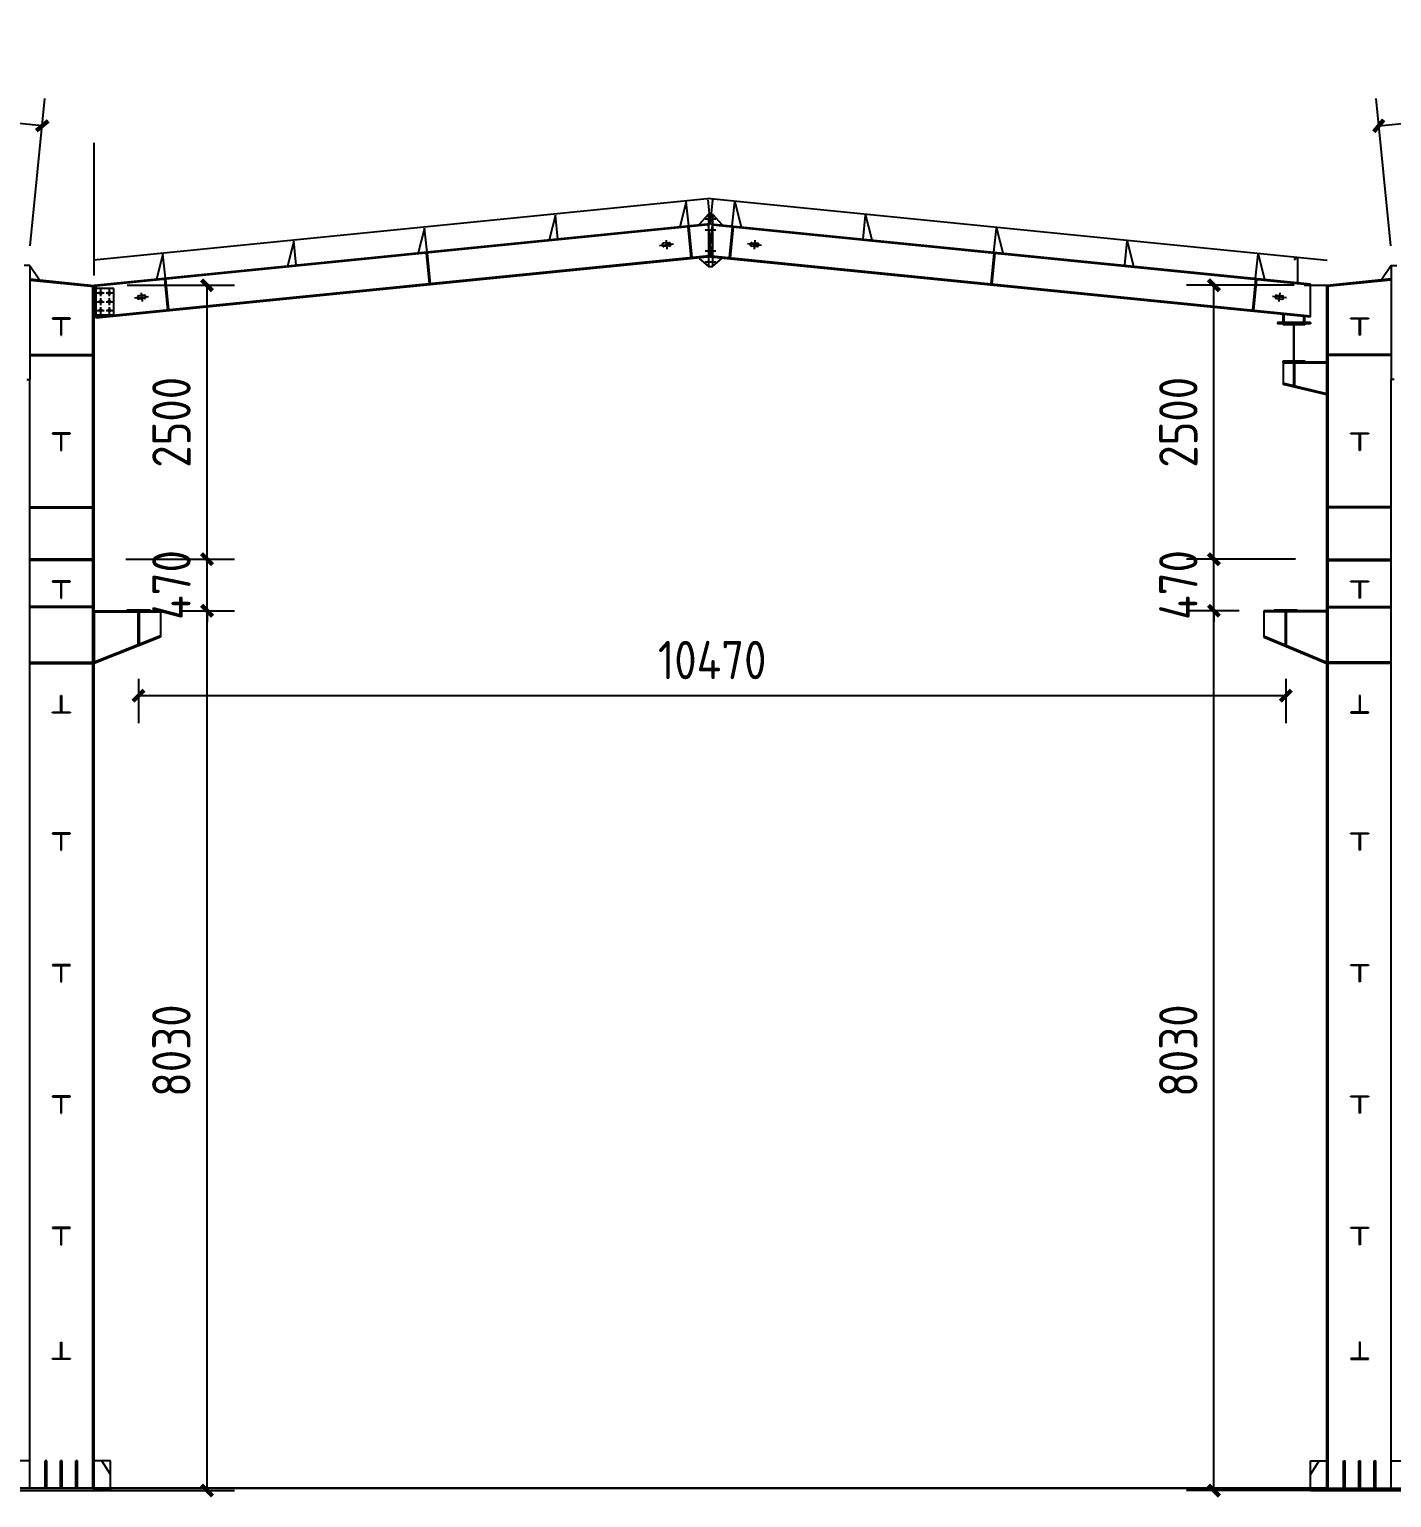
# Model space of a CAD drawing. Extents: x -41778 to 305453, y -85562 to 95360.
# Drawn here: x 244612 to 257044, y 59620 to 73021 of the extents above; entities that cross this region are included whole.
import ezdxf

# ---------------------------------------------------------------- set-up
doc = ezdxf.new("R2010")
doc.units = 0
doc.header["$LTSCALE"] = 1000
doc.header["$MEASUREMENT"] = 0
doc.linetypes.add('DOTE', pattern=[2.42, 2, -0.2, 0.02, -0.2])
doc.styles.get("Standard").update_dxf_attribs({"font": 'gbenor.shx', "bigfont": 'gbcbig.shx'})
doc.dimstyles.get("Standard").update_dxf_attribs({"dimscale": 100, "dimtxt": 3.5, "dimasz": 1, "dimexe": 2.5, "dimexo": 3, "dimgap": 1.5, "dimtad": 1, "dimdec": 0, "dimzin": 0, "dimdsep": 46, "dimtxsty": 'Standard', "dimblk": 'ARCHTICK', "dimcen": 0.09, "dimadec": 0, "dimazin": 0, "dimtfac": 1, "dimtdec": 0, "dimtix": 1, "dimtmove": 2, "dimatfit": 3, "dimfxl": 1, "dimtolj": 1, "dimtzin": 0, "dimarcsym": 0})

# ---------------------------------------------------------------- blocks, each defined once
blk = doc.blocks.new('_ArchTick')
at = {"color": 0, "linetype": 'ByBlock', "const_width": 0.4}
blk.add_lwpolyline([(-0.5, -0.5), (0.5, 0.5)], dxfattribs=at)
blk = doc.blocks.new('*D797')
at = {"color": 0, "lineweight": -2}
for p, q in [((246003, 67715), (246483, 67715)), ((246233, 59685), (246233, 67715)), ((245653, 59685), (246483, 59685))]:
    blk.add_line(p, q, dxfattribs=at)
at = {"layer": 'Defpoints', "color": 0}
for p in [(245703, 67715), (246233, 67715), (245353, 59685)]:
    blk.add_point(p, dxfattribs=at)
at = {"color": 0, "lineweight": -2, "xscale": 100, "yscale": 100, "zscale": 100}
for p, rotation in [((246233, 67715), 90), ((246233, 59685), 270)]:
    blk.add_blockref('_ArchTick', p, dxfattribs=dict(at, rotation=rotation))
at = {"color": 0, "insert": (245908, 63700), "char_height": 350, "attachment_point": 5, "rotation": 90}
blk.add_mtext('\\A1;8030', dxfattribs=at)
blk = doc.blocks.new('*D798')
at = {"color": 0, "lineweight": -2}
for p, q in [((246233, 68185), (246233, 68285)), ((245491, 68185), (246483, 68185)), ((246233, 67715), (246233, 68185)), ((246003, 67715), (246483, 67715)), ((246233, 67715), (246233, 67615))]:
    blk.add_line(p, q, dxfattribs=at)
at = {"layer": 'Defpoints', "color": 0}
for p in [(245191, 68185), (246233, 68185), (245703, 67715)]:
    blk.add_point(p, dxfattribs=at)
at = {"color": 0, "lineweight": -2, "xscale": 100, "yscale": 100, "zscale": 100}
for p, rotation in [((246233, 68185), 270), ((246233, 67715), 90)]:
    blk.add_blockref('_ArchTick', p, dxfattribs=dict(at, rotation=rotation))
at = {"color": 0, "insert": (245908, 67950), "char_height": 350, "attachment_point": 5, "rotation": 90}
blk.add_mtext('\\A1;470', dxfattribs=at)
blk = doc.blocks.new('*D799')
at = {"color": 0, "lineweight": -2}
for p, q in [((245503, 70685), (246483, 70685)), ((246233, 68185), (246233, 70685)), ((245491, 68185), (246483, 68185))]:
    blk.add_line(p, q, dxfattribs=at)
at = {"layer": 'Defpoints', "color": 0}
for p in [(245203, 70685), (246233, 70685), (245191, 68185)]:
    blk.add_point(p, dxfattribs=at)
at = {"color": 0, "lineweight": -2, "xscale": 100, "yscale": 100, "zscale": 100}
for p, rotation in [((246233, 70685), 90), ((246233, 68185), 270)]:
    blk.add_blockref('_ArchTick', p, dxfattribs=dict(at, rotation=rotation))
at = {"color": 0, "insert": (245908, 69435), "char_height": 350, "attachment_point": 5, "rotation": 90}
blk.add_mtext('\\A1;2500', dxfattribs=at)
blk = doc.blocks.new('*D898')
at = {"color": 0, "lineweight": -2}
for p, q in [((239113, 71595), (239247, 72941)), ((244729, 72141), (239223, 72692)), ((244619, 71044), (244754, 72390))]:
    blk.add_line(p, q, dxfattribs=at)
at = {"layer": 'Defpoints', "color": 0}
for p in [(239223, 72692), (239083, 71297), (244590, 70746)]:
    blk.add_point(p, dxfattribs=at)
at = {"color": 0, "lineweight": -2, "xscale": 100, "yscale": 100, "zscale": 100}
for p, rotation in [((239223, 72692), 174.2894068625005), ((244729, 72141), 354.2894068625005)]:
    blk.add_blockref('_ArchTick', p, dxfattribs=dict(at, rotation=rotation))
at = {"color": 0, "insert": (242008, 72740), "char_height": 350, "attachment_point": 5, "rotation": 354.2894}
blk.add_mtext('\\A1;5534', dxfattribs=at)
blk = doc.blocks.new('*D997')
at = {"color": 0, "lineweight": -2}
for p, q in [((255653, 67715), (255172, 67715)), ((255422, 59685), (255422, 67715)), ((256003, 59685), (255172, 59685))]:
    blk.add_line(p, q, dxfattribs=at)
at = {"layer": 'Defpoints', "color": 0}
for p in [(255422, 67715), (255953, 67715), (256303, 59685)]:
    blk.add_point(p, dxfattribs=at)
at = {"color": 0, "lineweight": -2, "xscale": 100, "yscale": 100, "zscale": 100}
for p, rotation in [((255422, 67715), 90), ((255422, 59685), 270)]:
    blk.add_blockref('_ArchTick', p, dxfattribs=dict(at, rotation=rotation))
at = {"color": 0, "insert": (255097, 63700), "char_height": 350, "attachment_point": 5, "rotation": 90}
blk.add_mtext('\\A1;8030', dxfattribs=at)
blk = doc.blocks.new('*D998')
at = {"color": 0, "lineweight": -2}
for p, q in [((255422, 68185), (255422, 68285)), ((256165, 68185), (255172, 68185)), ((255422, 67715), (255422, 68185)), ((255653, 67715), (255172, 67715)), ((255422, 67715), (255422, 67615))]:
    blk.add_line(p, q, dxfattribs=at)
at = {"layer": 'Defpoints', "color": 0}
for p in [(255422, 68185), (256465, 68185), (255953, 67715)]:
    blk.add_point(p, dxfattribs=at)
at = {"color": 0, "lineweight": -2, "xscale": 100, "yscale": 100, "zscale": 100}
for p, rotation in [((255422, 68185), 270), ((255422, 67715), 90)]:
    blk.add_blockref('_ArchTick', p, dxfattribs=dict(at, rotation=rotation))
at = {"color": 0, "insert": (255097, 67950), "char_height": 350, "attachment_point": 5, "rotation": 90}
blk.add_mtext('\\A1;470', dxfattribs=at)
blk = doc.blocks.new('*D999')
at = {"color": 0, "lineweight": -2}
for p, q in [((256153, 70685), (255172, 70685)), ((255422, 68185), (255422, 70685)), ((256165, 68185), (255172, 68185))]:
    blk.add_line(p, q, dxfattribs=at)
at = {"layer": 'Defpoints', "color": 0}
for p in [(255422, 70685), (256453, 70685), (256465, 68185)]:
    blk.add_point(p, dxfattribs=at)
at = {"color": 0, "lineweight": -2, "xscale": 100, "yscale": 100, "zscale": 100}
for p, rotation in [((255422, 70685), 90), ((255422, 68185), 270)]:
    blk.add_blockref('_ArchTick', p, dxfattribs=dict(at, rotation=rotation))
at = {"color": 0, "insert": (255097, 69435), "char_height": 350, "attachment_point": 5, "rotation": 90}
blk.add_mtext('\\A1;2500', dxfattribs=at)
blk = doc.blocks.new('*D937')
at = {"color": 0, "lineweight": -2}
for p, q in [((262542, 71595), (262408, 72941)), ((256926, 72141), (262433, 72692)), ((257036, 71044), (256901, 72390))]:
    blk.add_line(p, q, dxfattribs=at)
at = {"layer": 'Defpoints', "color": 0}
for p in [(262433, 72692), (262572, 71297), (257066, 70746)]:
    blk.add_point(p, dxfattribs=at)
at = {"color": 0, "lineweight": -2, "xscale": 100, "yscale": 100, "zscale": 100}
for p, rotation in [((262433, 72692), 5.710593137499493), ((256926, 72141), 185.7105931374995)]:
    blk.add_blockref('_ArchTick', p, dxfattribs=dict(at, rotation=rotation))
at = {"color": 0, "insert": (259647, 72740), "char_height": 350, "attachment_point": 5, "rotation": 5.7106}
blk.add_mtext('\\A1;5534', dxfattribs=at)
blk = doc.blocks.new('*D1005')
at = {"color": 0, "lineweight": -2}
for p, q in [((245608, 67095), (245608, 66690)), ((256078, 67095), (256078, 66690)), ((245608, 66940), (256078, 66940))]:
    blk.add_line(p, q, dxfattribs=at)
at = {"layer": 'Defpoints', "color": 0}
for p in [(245608, 67395), (256078, 67395), (256078, 66940)]:
    blk.add_point(p, dxfattribs=at)
at = {"color": 0, "lineweight": -2, "xscale": 100, "yscale": 100, "zscale": 100, "rotation": 180}
blk.add_blockref('_ArchTick', (245608, 66940), dxfattribs=at)
at = {"color": 0, "lineweight": -2, "xscale": 100, "yscale": 100, "zscale": 100}
blk.add_blockref('_ArchTick', (256078, 66940), dxfattribs=at)
at = {"color": 0, "insert": (250843, 67265), "char_height": 350, "attachment_point": 5}
blk.add_mtext('\\A1;10470', dxfattribs=at)

msp = doc.modelspace()

# ---------------------------------------------------------------- linework, layer by layer
for p, q in [((245202.6, 70775.4), (245202.6, 71984.6)), ((250827.6, 71478.2), (245199.7, 70915.4)), ((250606.7, 71446.1), (250549, 71219.2)), ((250628.6, 71227.2), (250606.7, 71446.1)), ((250827.6, 71247.1), (250805.7, 71466)), ((250827.6, 71478.2), (256455.4, 70915.4)), ((250827.6, 71247.1), (250849.5, 71466)), ((251026.6, 71227.2), (251048.5, 71446.1)), ((251048.5, 71446.1), (251106.2, 71219.2)), ((249412.6, 71326.7), (249354.9, 71099.8)), ((249434.5, 71107.7), (249412.6, 71326.7)), ((252220.6, 71107.7), (252242.5, 71326.7)), ((252242.5, 71326.7), (252300.2, 71099.8)), ((250827.6, 71247.1), (245202.6, 70684.6)), ((250809.6, 71236.2), (245222.6, 70677.5)), ((248218.6, 71207.3), (248160.9, 70980.4)), ((248240.5, 70988.3), (248218.6, 71207.3)), ((250621.5, 71217.4), (250649.6, 70936.8)), ((250629.5, 71218.2), (250657.5, 70937.6)), ((250827.6, 71247.1), (256302.6, 70699.6)), ((250845.6, 71236.2), (256302.6, 70690.5)), ((251025.7, 71218.2), (250997.6, 70937.6)), ((251033.6, 71217.4), (251005.6, 70936.8)), ((253414.7, 70988.3), (253436.6, 71207.3)), ((253436.6, 71207.3), (253494.3, 70980.4)), ((247024.5, 71087.8), (246966.8, 70861)), ((247046.4, 70868.9), (247024.5, 71087.8)), ((250361.8, 71049.7), (250491.2, 71062.7)), ((250449.9, 71073.6), (250400.1, 71068.6)), ((250454.1, 71043.9), (250403.1, 71038.8)), ((250422.5, 71096), (250430.5, 71016.4)), ((251293.3, 71049.7), (251164, 71062.7)), ((251201, 71043.9), (251252, 71038.8)), ((251205.3, 71073.6), (251255, 71068.6)), ((251232.6, 71096), (251224.7, 71016.4)), ((254608.7, 70868.9), (254630.6, 71087.8)), ((254630.6, 71087.8), (254688.3, 70861)), ((250845.6, 70956.4), (245222.6, 70394.1)), ((250827.6, 70945.6), (245222.6, 70385.1)), ((245830.5, 70968.4), (245772.8, 70741.6)), ((245852.4, 70749.5), (245830.5, 70968.4)), ((248233.4, 70978.6), (248261.5, 70698)), ((248241.4, 70979.4), (248269.4, 70698.8)), ((250809.6, 70956.4), (256302.6, 70407.1)), ((250827.6, 70945.6), (256302.6, 70398.1)), ((253413.8, 70979.4), (253385.7, 70698.8)), ((253421.7, 70978.6), (253393.7, 70698)), ((255802.7, 70749.5), (255824.6, 70968.4)), ((255824.6, 70968.4), (255882.4, 70741.6)), ((244614.6, 70864.6), (244564.6, 70864.6)), ((244614.6, 70864.6), (244614.6, 69824.6)), ((244614.6, 70864.6), (244704.6, 70734.4)), ((257040.6, 70864.6), (256950.6, 70734.4)), ((257040.6, 70864.6), (257040.6, 69824.6)), ((257040.6, 70864.6), (257090.6, 70864.6)), ((244614.6, 70743.4), (245202.6, 70684.6)), ((244614.6, 70733.3), (245202.6, 70674.5)), ((245190.6, 59706.6), (245190.6, 70675.7)), ((245202.6, 59684.6), (245202.6, 70684.6)), ((245202.6, 70684.6), (245202.6, 70684.6)), ((245202.6, 70184.1), (245202.6, 70684.6)), ((245382.6, 70655.8), (245202.6, 70655.8)), ((245202.6, 70655.8), (245202.6, 70415.8)), ((245222.6, 70385.1), (245222.6, 70686.6)), ((245262.6, 70584.8), (245262.6, 70646.8)), ((245342.6, 70584.8), (245342.6, 70646.8)), ((245382.6, 70415.8), (245382.6, 70655.8)), ((245845.3, 70739.8), (245873.4, 70459.2)), ((245853.3, 70740.6), (245881.3, 70460)), ((255801.9, 70740.6), (255773.8, 70460)), ((255809.8, 70739.8), (255781.8, 70459.2)), ((256452.6, 70684.6), (256246, 70684.6)), ((256302.6, 70398.1), (256302.6, 70699.6)), ((257040.6, 70743.4), (256452.6, 70684.6)), ((257040.6, 70733.3), (256452.6, 70674.5)), ((256452.6, 59706.6), (256452.6, 70684.6)), ((256452.6, 59684.6), (256452.6, 70684.6)), ((256464.6, 59706.6), (256464.6, 70675.7)), ((245231.6, 70615.8), (245293.6, 70615.8)), ((245231.6, 70535.8), (245293.6, 70535.8)), ((245262.6, 70504.8), (245262.6, 70566.8)), ((245311.6, 70615.8), (245373.6, 70615.8)), ((245311.6, 70535.8), (245373.6, 70535.8)), ((245342.6, 70504.8), (245342.6, 70566.8)), ((245570.8, 70570.6), (245700.2, 70583.6)), ((245658.9, 70594.5), (245609.1, 70589.5)), ((245663.1, 70564.8), (245612.1, 70559.7)), ((245631.5, 70616.9), (245639.5, 70537.3)), ((256084.3, 70570.6), (255954.9, 70583.6)), ((255992, 70564.8), (256043, 70559.7)), ((255996.3, 70594.5), (256046, 70589.5)), ((256023.6, 70616.9), (256015.7, 70537.3)), ((244982.6, 70384.6), (244822.6, 70384.6)), ((244822.6, 70384.6), (244822.6, 70378.6)), ((244822.6, 70378.6), (244982.6, 70378.6)), ((244899.6, 70378.6), (244899.6, 70228.6)), ((244905.6, 70228.6), (244905.6, 70378.6)), ((244982.6, 70378.6), (244982.6, 70384.6)), ((245202.6, 70415.8), (245382.6, 70415.8)), ((245231.6, 70455.8), (245293.6, 70455.8)), ((245262.6, 70424.8), (245262.6, 70486.8)), ((245311.6, 70455.8), (245373.6, 70455.8)), ((245342.6, 70424.8), (245342.6, 70486.8)), ((256052.6, 70344.6), (256052.6, 70423.1)), ((256062.6, 70344.6), (256062.6, 70422.1)), ((256242.6, 70344.6), (256242.6, 70404.1)), ((256252.6, 70344.6), (256252.6, 70403.1)), ((256672.6, 70384.6), (256832.6, 70384.6)), ((256672.6, 70378.6), (256672.6, 70384.6)), ((256832.6, 70378.6), (256672.6, 70378.6)), ((256749.6, 70228.6), (256749.6, 70378.6)), ((256755.6, 70378.6), (256755.6, 70228.6)), ((256832.6, 70384.6), (256832.6, 70378.6)), ((244899.6, 70228.6), (244905.6, 70228.6)), ((256302.6, 70344.6), (256002.6, 70344.6)), ((256002.6, 70344.6), (256002.6, 70334.6)), ((256302.6, 70344.6), (256302.6, 70334.6)), ((256755.6, 70228.6), (256749.6, 70228.6)), ((244614.6, 70054.6), (245190.6, 70054.6)), ((244614.6, 70044.6), (245190.6, 70044.6)), ((256452.6, 69984.6), (256246, 69984.6)), ((257040.6, 70054.6), (256464.6, 70054.6)), ((257040.6, 70044.6), (256464.6, 70044.6)), ((244589.6, 69824.6), (244614.6, 69824.6)), ((244614.6, 59706.6), (244614.6, 69824.6)), ((257040.6, 59706.6), (257040.6, 69824.6)), ((257065.6, 69824.6), (257040.6, 69824.6)), ((244982.6, 69334.6), (244822.6, 69334.6)), ((244822.6, 69334.6), (244822.6, 69328.6)), ((244822.6, 69328.6), (244982.6, 69328.6)), ((244899.6, 69328.6), (244899.6, 69178.6)), ((244905.6, 69178.6), (244905.6, 69328.6)), ((244982.6, 69328.6), (244982.6, 69334.6)), ((256672.6, 69334.6), (256832.6, 69334.6)), ((256672.6, 69328.6), (256672.6, 69334.6)), ((256832.6, 69328.6), (256672.6, 69328.6)), ((256749.6, 69178.6), (256749.6, 69328.6)), ((256755.6, 69328.6), (256755.6, 69178.6)), ((256832.6, 69334.6), (256832.6, 69328.6)), ((244899.6, 69178.6), (244905.6, 69178.6)), ((256755.6, 69178.6), (256749.6, 69178.6)), ((244614.6, 68664.6), (245190.6, 68664.6)), ((244614.6, 68654.6), (245190.6, 68654.6)), ((257040.6, 68664.6), (256464.6, 68664.6)), ((257040.6, 68654.6), (256464.6, 68654.6)), ((245190.6, 68184.6), (244614.6, 68184.6)), ((245190.6, 68174.6), (244614.6, 68174.6)), ((256464.6, 68184.6), (257040.6, 68184.6)), ((256464.6, 68174.6), (257040.6, 68174.6)), ((244982.6, 67984.6), (244822.6, 67984.6)), ((244822.6, 67984.6), (244822.6, 67978.6)), ((244822.6, 67978.6), (244982.6, 67978.6)), ((244899.6, 67978.6), (244899.6, 67828.6)), ((244905.6, 67828.6), (244905.6, 67978.6)), ((244982.6, 67978.6), (244982.6, 67984.6)), ((256672.6, 67984.6), (256832.6, 67984.6)), ((256672.6, 67978.6), (256672.6, 67984.6)), ((256832.6, 67978.6), (256672.6, 67978.6)), ((256749.6, 67828.6), (256749.6, 67978.6)), ((256755.6, 67978.6), (256755.6, 67828.6)), ((256832.6, 67984.6), (256832.6, 67978.6)), ((244899.6, 67828.6), (244905.6, 67828.6)), ((256755.6, 67828.6), (256749.6, 67828.6)), ((245190.6, 67754.6), (244614.6, 67754.6)), ((245190.6, 67744.6), (244614.6, 67744.6)), ((245202.6, 67714.6), (245702.6, 67714.6)), ((245202.6, 67704.6), (245702.6, 67704.6)), ((256452.6, 67714.6), (255952.6, 67714.6)), ((256452.6, 67704.6), (255952.6, 67704.6)), ((256464.6, 67754.6), (257040.6, 67754.6)), ((256464.6, 67744.6), (257040.6, 67744.6)), ((244614.6, 67244.6), (245190.6, 67244.6)), ((244614.6, 67234.6), (245190.6, 67234.6)), ((257040.6, 67244.6), (256464.6, 67244.6)), ((257040.6, 67234.6), (256464.6, 67234.6)), ((244899.6, 66790.6), (244899.6, 66940.6)), ((244899.6, 66940.6), (244905.6, 66940.6)), ((244905.6, 66940.6), (244905.6, 66790.6)), ((256755.6, 66940.6), (256749.6, 66940.6)), ((256749.6, 66940.6), (256749.6, 66790.6)), ((256755.6, 66790.6), (256755.6, 66940.6)), ((244822.6, 66784.6), (244822.6, 66790.6)), ((244822.6, 66790.6), (244982.6, 66790.6)), ((244982.6, 66784.6), (244822.6, 66784.6)), ((244982.6, 66790.6), (244982.6, 66784.6)), ((256832.6, 66790.6), (256672.6, 66790.6)), ((256672.6, 66790.6), (256672.6, 66784.6)), ((256672.6, 66784.6), (256832.6, 66784.6)), ((256832.6, 66784.6), (256832.6, 66790.6)), ((244982.6, 65684.6), (244822.6, 65684.6)), ((244822.6, 65684.6), (244822.6, 65678.6)), ((244822.6, 65678.6), (244982.6, 65678.6)), ((244899.6, 65678.6), (244899.6, 65528.6)), ((244905.6, 65528.6), (244905.6, 65678.6)), ((244982.6, 65678.6), (244982.6, 65684.6)), ((256672.6, 65684.6), (256832.6, 65684.6)), ((256672.6, 65678.6), (256672.6, 65684.6)), ((256832.6, 65678.6), (256672.6, 65678.6)), ((256749.6, 65528.6), (256749.6, 65678.6)), ((256755.6, 65678.6), (256755.6, 65528.6)), ((256832.6, 65684.6), (256832.6, 65678.6)), ((244899.6, 65528.6), (244905.6, 65528.6)), ((256755.6, 65528.6), (256749.6, 65528.6)), ((244982.6, 64484.6), (244822.6, 64484.6)), ((244822.6, 64484.6), (244822.6, 64478.6)), ((244822.6, 64478.6), (244982.6, 64478.6)), ((244899.6, 64478.6), (244899.6, 64328.6)), ((244905.6, 64328.6), (244905.6, 64478.6)), ((244982.6, 64478.6), (244982.6, 64484.6)), ((256672.6, 64484.6), (256832.6, 64484.6)), ((256672.6, 64478.6), (256672.6, 64484.6)), ((256832.6, 64478.6), (256672.6, 64478.6)), ((256749.6, 64328.6), (256749.6, 64478.6)), ((256755.6, 64478.6), (256755.6, 64328.6)), ((256832.6, 64484.6), (256832.6, 64478.6)), ((244899.6, 64328.6), (244905.6, 64328.6)), ((256755.6, 64328.6), (256749.6, 64328.6)), ((244982.6, 63284.6), (244822.6, 63284.6)), ((244822.6, 63284.6), (244822.6, 63278.6)), ((244822.6, 63278.6), (244982.6, 63278.6)), ((244899.6, 63278.6), (244899.6, 63128.6)), ((244905.6, 63128.6), (244905.6, 63278.6)), ((244982.6, 63278.6), (244982.6, 63284.6)), ((256672.6, 63284.6), (256832.6, 63284.6)), ((256672.6, 63278.6), (256672.6, 63284.6)), ((256832.6, 63278.6), (256672.6, 63278.6)), ((256749.6, 63128.6), (256749.6, 63278.6)), ((256755.6, 63278.6), (256755.6, 63128.6)), ((256832.6, 63284.6), (256832.6, 63278.6)), ((244899.6, 63128.6), (244905.6, 63128.6)), ((256755.6, 63128.6), (256749.6, 63128.6)), ((244982.6, 62084.6), (244822.6, 62084.6)), ((244822.6, 62084.6), (244822.6, 62078.6)), ((244822.6, 62078.6), (244982.6, 62078.6)), ((244899.6, 62078.6), (244899.6, 61928.6)), ((244905.6, 61928.6), (244905.6, 62078.6)), ((244982.6, 62078.6), (244982.6, 62084.6)), ((256672.6, 62084.6), (256832.6, 62084.6)), ((256672.6, 62078.6), (256672.6, 62084.6)), ((256832.6, 62078.6), (256672.6, 62078.6)), ((256749.6, 61928.6), (256749.6, 62078.6)), ((256755.6, 62078.6), (256755.6, 61928.6)), ((256832.6, 62084.6), (256832.6, 62078.6)), ((244899.6, 61928.6), (244905.6, 61928.6)), ((256755.6, 61928.6), (256749.6, 61928.6)), ((244899.6, 60890.6), (244899.6, 61040.6)), ((244899.6, 61040.6), (244905.6, 61040.6)), ((244905.6, 61040.6), (244905.6, 60890.6)), ((256755.6, 61040.6), (256749.6, 61040.6)), ((256749.6, 61040.6), (256749.6, 60890.6)), ((256755.6, 60890.6), (256755.6, 61040.6)), ((244822.6, 60884.6), (244822.6, 60890.6)), ((244822.6, 60890.6), (244982.6, 60890.6)), ((244982.6, 60884.6), (244822.6, 60884.6)), ((244982.6, 60890.6), (244982.6, 60884.6)), ((256832.6, 60890.6), (256672.6, 60890.6)), ((256672.6, 60890.6), (256672.6, 60884.6)), ((256672.6, 60884.6), (256832.6, 60884.6)), ((256832.6, 60884.6), (256832.6, 60890.6)), ((244614.6, 59956.6), (244452.6, 59956.6)), ((244770.6, 59956.6), (244754.6, 59956.6)), ((244754.6, 59706.6), (244754.6, 59956.6)), ((244770.6, 59706.6), (244770.6, 59956.6)), ((244910.6, 59956.6), (244894.6, 59956.6)), ((244894.6, 59706.6), (244894.6, 59956.6)), ((244910.6, 59706.6), (244910.6, 59956.6)), ((245050.6, 59956.6), (245034.6, 59956.6)), ((245034.6, 59706.6), (245034.6, 59956.6)), ((245050.6, 59706.6), (245050.6, 59956.6)), ((245352.6, 59956.6), (245190.6, 59956.6)), ((245352.6, 59831.6), (245271.6, 59956.6)), ((245352.6, 59706.6), (245352.6, 59956.6)), ((256302.6, 59956.6), (256464.6, 59956.6)), ((256302.6, 59706.6), (256302.6, 59956.6)), ((256302.6, 59831.6), (256383.6, 59956.6)), ((256604.6, 59956.6), (256620.6, 59956.6)), ((256604.6, 59706.6), (256604.6, 59956.6)), ((256620.6, 59706.6), (256620.6, 59956.6)), ((256744.6, 59956.6), (256760.6, 59956.6)), ((256744.6, 59706.6), (256744.6, 59956.6)), ((256760.6, 59706.6), (256760.6, 59956.6)), ((256884.6, 59956.6), (256900.6, 59956.6)), ((256884.6, 59706.6), (256884.6, 59956.6)), ((256900.6, 59706.6), (256900.6, 59956.6)), ((257040.6, 59956.6), (257202.6, 59956.6)), ((196202.6, 59684.6), (246202.6, 59684.6)), ((245352.6, 59706.6), (244452.6, 59706.6)), ((245352.6, 59684.6), (244452.6, 59684.6)), ((245202.6, 59706.6), (256452.6, 59706.6)), ((256452.6, 59706.6), (245202.6, 59706.6)), ((245352.6, 59684.6), (245352.6, 59706.6)), ((305452.6, 59684.6), (255452.6, 59684.6)), ((256302.6, 59706.6), (257202.6, 59706.6)), ((256302.6, 59684.6), (256302.6, 59706.6)), ((256302.6, 59684.6), (257202.6, 59684.6))]:
    msp.add_line(p, q)
at = {"color": 2}
for p, q in [((250809.6, 71335.6), (250719.7, 71236.2)), ((250809.6, 71335.6), (250809.6, 70855.6)), ((250809.6, 71335.6), (250845.6, 71335.6)), ((250845.6, 71335.6), (250845.6, 70855.6)), ((250845.6, 71335.6), (250935.4, 71236.2)), ((250779.6, 71290.6), (250875.6, 71290.6)), ((250779.6, 71190.6), (250875.6, 71190.6)), ((250722.8, 70931.3), (250809.6, 70855.6)), ((250779.6, 71000.6), (250875.6, 71000.6)), ((250779.6, 70900.6), (250875.6, 70900.6)), ((250845.6, 70855.6), (250932.6, 70933.6)), ((250809.6, 70855.6), (250845.6, 70855.6)), ((256452.6, 69984.6), (256052.6, 69984.6)), ((256452.6, 69984.6), (256052.6, 69984.6)), ((256052.6, 69984.6), (256052.6, 69780.9)), ((256452.6, 69974.6), (256052.6, 69974.6)), ((256147.6, 69974.6), (256147.6, 69771.1)), ((256157.6, 69974.6), (256157.6, 69768.6)), ((256452.6, 69984.6), (256452.6, 69684.6)), ((256452.6, 69694.9), (256052.6, 69791.2)), ((256452.6, 69684.6), (256052.6, 69780.9)), ((245202.6, 67714.6), (245807.6, 67714.6)), ((245202.6, 67714.6), (245202.6, 67234.6)), ((245202.6, 67714.6), (245807.6, 67714.6)), ((245202.6, 67704.6), (245807.6, 67704.6)), ((245202.6, 67704.6), (245807.6, 67704.6)), ((245502.6, 67714.6), (245502.6, 67724.6)), ((245502.6, 67724.6), (245712.6, 67724.6)), ((245607.6, 67714.6), (245502.6, 67714.6)), ((245602.6, 67704.6), (245602.6, 67404.1)), ((245712.6, 67714.6), (245607.6, 67714.6)), ((245612.6, 67704.6), (245612.6, 67408)), ((245712.6, 67724.6), (245712.6, 67714.6)), ((245807.6, 67714.6), (245807.6, 67474.6)), ((256452.6, 67714.6), (255877.6, 67714.6)), ((255877.6, 67714.6), (255877.6, 67474.6)), ((256452.6, 67714.6), (255877.6, 67714.6)), ((256452.6, 67704.6), (255877.6, 67704.6)), ((256452.6, 67704.6), (255877.6, 67704.6)), ((255972.6, 67714.6), (255972.6, 67724.6)), ((255972.6, 67724.6), (256182.6, 67724.6)), ((256072.6, 67704.6), (256072.6, 67404)), ((256082.6, 67704.6), (256082.6, 67399.8)), ((256182.6, 67724.6), (256182.6, 67714.6)), ((245807.6, 67485.4), (245202.6, 67245.4)), ((245807.6, 67474.6), (245202.6, 67234.6)), ((255877.6, 67485.4), (256452.6, 67245.4)), ((255877.6, 67474.6), (256452.6, 67234.6))]:
    msp.add_line(p, q, dxfattribs=at)
at = {"color": 1}
for p, q in [((250837.6, 70964.7), (250809.6, 71245.3)), ((250837.6, 70955.6), (250809.6, 71236.2)), ((250817.5, 70955.6), (250845.6, 71236.2)), ((256187.6, 70931.1), (256157.6, 70931.1)), ((256157.6, 70931.1), (256157.6, 70916.1)), ((256187.6, 70711.1), (256187.6, 70931.1)), ((245849.3, 70740.2), (245877.4, 70459.6)), ((256057.6, 70344.6), (256057.6, 70422.6)), ((256247.6, 70344.6), (256247.6, 70403.6)), ((256152.6, 69984.6), (256152.6, 70334.6))]:
    msp.add_line(p, q, dxfattribs=at)
at = {"color": 4}
for p, q in [((256302.6, 70334.6), (256002.6, 70334.6)), ((256052.6, 70334.6), (256052.6, 70324.6)), ((256252.6, 70324.6), (256052.6, 70324.6)), ((256149.6, 69994.6), (256149.6, 70324.6)), ((256155.6, 69994.6), (256155.6, 70324.6)), ((256252.6, 70334.6), (256252.6, 70324.6)), ((256052.6, 69984.6), (256052.6, 69994.6)), ((256052.6, 69994.6), (256252.6, 69994.6)), ((256052.6, 69984.6), (256052.6, 69994.6)), ((256052.6, 69994.6), (256252.6, 69994.6)), ((256252.6, 69984.6), (256052.6, 69984.6)), ((256252.6, 69984.6), (256052.6, 69984.6)), ((256252.6, 69984.6), (256052.6, 69984.6)), ((256252.6, 69984.6), (256052.6, 69984.6)), ((256252.6, 69994.6), (256252.6, 69984.6)), ((256252.6, 69994.6), (256252.6, 69984.6))]:
    msp.add_line(p, q, dxfattribs=at)
at = {"color": 1, "linetype": 'DOTE'}
for p, q in [((256152.6, 69984.6), (256152.6, 69759.6)), ((245607.6, 67714.6), (245607.6, 67395.2)), ((256077.6, 67714.6), (256077.6, 67391.1))]:
    msp.add_line(p, q, dxfattribs=at)
for centre in [(245262.6, 70615.8), (245342.6, 70615.8), (245262.6, 70535.8), (245342.6, 70535.8), (245262.6, 70455.8), (245342.6, 70455.8)]:
    msp.add_circle(centre, 11)
for centre, start, end in [((250401.6, 71053.7), 95.71059, 275.71059), ((250451.4, 71058.7), 270.9171, 95.74149), ((251203.8, 71058.7), 84.25851, 269.0829), ((251253.5, 71053.7), 264.28941, 84.28941), ((245610.6, 70574.6), 95.71059, 275.71059), ((245660.4, 70579.6), 270.9171, 95.74149), ((255994.8, 70579.6), 84.25851, 269.0829), ((256044.5, 70574.6), 264.28941, 84.28941)]:
    msp.add_arc(centre, 15, start, end)

# ---------------------------------------------------------------- dimensions: what is measured, and where the dimension line sits
for p1, p2, distance, picture, middle in [((244589.6, 70745.9), (239083, 71296.5), -1402.2, '*D898', (242008.2, 72739.8)), ((257065.6, 70745.9), (262572.1, 71296.5), 1402.2, '*D937', (259647, 72739.8))]:
    dim = msp.add_aligned_dim(p1=p1, p2=p2, distance=distance, dimstyle='Standard')
    dim.commit()
    dim.dimension.update_dxf_attribs({"geometry": picture, "text_midpoint": middle})
for base, p1, p2, picture, middle in [((246233, 70684.6), (245190.6, 68184.6), (245202.6, 70684.6), '*D799', (245908, 69434.6)), ((255422.1, 70684.6), (256464.6, 68184.6), (256452.6, 70684.6), '*D999', (255097.1, 69434.6)), ((246233, 68184.6), (245702.6, 67714.6), (245190.6, 68184.6), '*D798', (245908, 67949.6)), ((255422.1, 68184.6), (255952.6, 67714.6), (256464.6, 68184.6), '*D998', (255097.1, 67949.6)), ((246233, 67714.6), (245352.6, 59684.6), (245702.6, 67714.6), '*D797', (245908, 63699.6)), ((255422.1, 67714.6), (256302.6, 59684.6), (255952.6, 67714.6), '*D997', (255097.1, 63699.6))]:
    dim = msp.add_linear_dim(base=base, p1=p1, p2=p2, angle=90, dimstyle='Standard')
    dim.commit()
    dim.dimension.update_dxf_attribs({"geometry": picture, "text_midpoint": middle})
dim = msp.add_linear_dim(base=(256077.6, 66939.6), p1=(245607.6, 67395.2), p2=(256077.6, 67395.2), dimstyle='Standard')
dim.commit()
dim.dimension.update_dxf_attribs({"geometry": '*D1005', "text_midpoint": (250842.6, 67264.6)})

doc.saveas('drawing.dxf')
